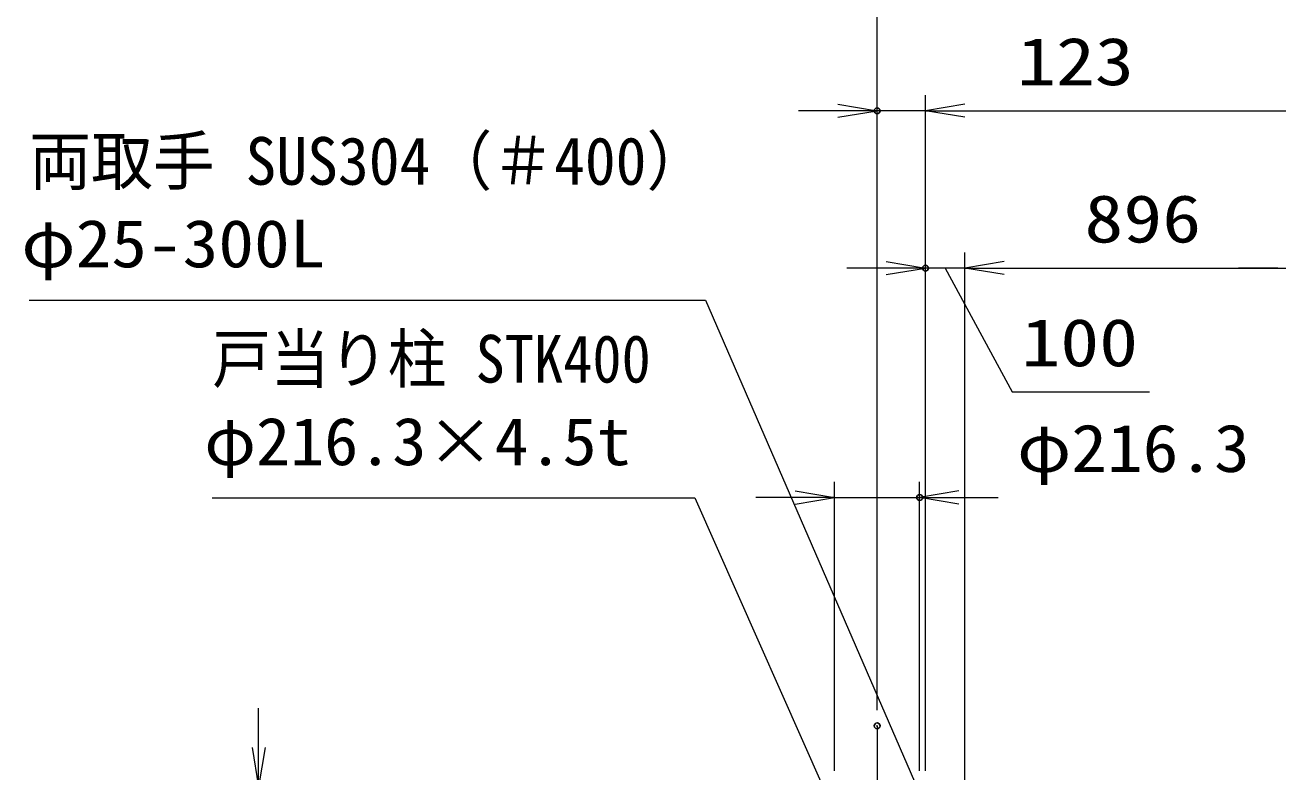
# Model space of a CAD drawing. Units: millimetres at full size. Extents: x -11880 to 11880, y -8400 to 8400.
# Drawn here: x -2431 to 754, y 884 to 2783 of the extents above; entities that cross this region are included whole.
import ezdxf
from ezdxf.enums import TextEntityAlignment as Align

# ---------------------------------------------------------------- set-up
doc = ezdxf.new("R2010")
doc.units = ezdxf.units.MM
doc.header["$LTSCALE"] = 30
doc.header["$PDMODE"] = 32
doc.header["$PDSIZE"] = 15
doc.linetypes.add('USER1', pattern=[18, 12, -1.5, 3, -1.5])
for name, color, linetype, lineweight in [('0-2_軸線', 200, 'USER1', 15), ('0-4_寸法線', 4, 'Continuous', 18), ('0-5_0', 7, 'Continuous', 18)]:
    doc.layers.add(name, color=color, linetype=linetype, lineweight=lineweight)
doc.layers.add('0-6_Defpoints', color=7, linetype='Continuous')
doc.styles.add('ＭＳ ゴシック', font='')
doc.styles.get('ＭＳ ゴシック').set_extended_font_data('MS Gothic')

# ---------------------------------------------------------------- blocks, each defined once
blk = doc.blocks.new('_Open')
at = {"layer": '0-5_0', "color": 4}
blk.add_line((-30, 5), (0, 0), dxfattribs=at)
blk.add_lwpolyline([(-30, -5), (0, 0), (-30, 0)], dxfattribs=at)
blk = doc.blocks.new('S303')
at = {"layer": '0-4_寸法線'}
for points in [[(2230846.5, 81145914.8), (2282422.5, 81145914.8), (2299462, 81106661.9), (2300656.6, 81103910)], [(2299003.3, 81106462.8), (2300656.6, 81103910), (2299920.6, 81106861)]]:
    blk.add_lwpolyline(points, dxfattribs=at)
at = {"layer": '0-4_寸法線', "color": 254, "style": 'ＭＳ ゴシック'}
for s, width, p in [('両取手 SUS304（＃400）', 0.95, (2230846.5, 81153615.3)), ('φ25-300L', 1.1, (2230241.7, 81147315.3))]:
    blk.add_text(s, height=3637, dxfattribs=dict(at, width=width)).set_placement(p, align=Align.BOTTOM_LEFT)
blk = doc.blocks.new('S305')
at = {"layer": '0-4_寸法線'}
for points in [[(2244797.8, 81130826.3), (2281599.4, 81130826.3), (2293014.3, 81105095.1), (2294230.8, 81102352.8)], [(2292557.2, 81104892.3), (2294230.8, 81102352.8), (2293471.3, 81105297.8)]]:
    blk.add_lwpolyline(points, dxfattribs=at)
at = {"layer": '0-4_寸法線', "color": 254, "style": 'ＭＳ ゴシック'}
for s, width, p in [('戸当り柱 STK400', 0.9, (2244797.8, 81138526.8)), ('φ216.3×4.5t', 1.05, (2244193, 81132226.8))]:
    blk.add_text(s, height=3637, dxfattribs=dict(at, width=width)).set_placement(p, align=Align.BOTTOM_LEFT)

msp = doc.modelspace()

# ---------------------------------------------------------------- linework, layer by layer
at = {"layer": '0-2_軸線'}
msp.add_line((-264.96, 1001.2), (-264.96, -772.95), dxfattribs=at)
at = {"layer": '0-4_寸法線'}
for p, q in [((-264.96, 1041.2), (-264.96, 2957.2)), ((-264.96, 1041.2), (-264.96, 2605.19)), ((-141.96, 886.63), (-141.96, 2605.19)), ((-141.96, 886.63), (-141.96, 2605.19)), ((-364.96, 2565.19), (-464.96, 2565.19)), ((-141.96, 2565.19), (-264.96, 2565.19)), ((-141.96, 2565.19), (4858.04, 2565.19)), ((-41.96, 2565.19), (58.04, 2565.19)), ((-141.96, 886.63), (-141.96, 2205.19)), ((-41.96, 786.63), (-41.96, 2205.19)), ((-41.96, 786.63), (-41.96, 2205.19)), ((-241.96, 2165.19), (-341.96, 2165.19)), ((-41.96, 2165.19), (-141.96, 2165.19)), ((-41.96, 2165.19), (854.04, 2165.19)), ((58.04, 2165.19), (158.04, 2165.19)), ((754.04, 2165.19), (654.04, 2165.19)), ((-373.11, 886.63), (-373.11, 1621.81)), ((-156.81, 886.63), (-156.81, 1621.81)), ((-473.11, 1581.81), (-573.11, 1581.81)), ((-373.11, 1581.81), (-156.81, 1581.81)), ((-56.81, 1581.81), (43.19, 1581.81)), ((-1837.35, 946.63), (-1837.35, 1046.63))]:
    msp.add_line(p, q, dxfattribs=at)
msp.add_lwpolyline([(-91.96, 2165.19), (78.53, 1850.47), (427.33, 1850.47)], dxfattribs=at)
at = {"layer": '0-6_Defpoints'}
for p in [(-264.96, 2565.19), (-141.96, 2165.19), (-156.81, 1581.81), (-264.96, 1001.2)]:
    msp.add_point(p, dxfattribs=at)

# ---------------------------------------------------------------- block references
at = {"layer": '0-4_寸法線'}
for name, p, xscale, yscale in [('_Open', (-264.96, 2565.19), 3.333333, 3.333333), ('S303', (-76781.76, -2702779.54), 0.03333333, 0.03333333), ('_Open', (-141.96, 2165.19), 3.333333, 3.333333), ('S305', (-76781.76, -2702779.54), 0.03333333, 0.03333333), ('_Open', (-373.11, 1581.81), 3.333333, 3.333333)]:
    msp.add_blockref(name, p, dxfattribs=dict(at, xscale=xscale, yscale=yscale))
at = {"layer": '0-4_寸法線', "xscale": 3.333333, "yscale": 3.333333}
for p, rotation in [((-141.96, 2565.19), 180), ((-141.96, 2565.19), 180), ((-41.96, 2165.19), 180), ((-41.96, 2165.19), 180), ((-156.81, 1581.81), 180), ((-1837.35, 846.63), 270)]:
    msp.add_blockref('_Open', p, dxfattribs=dict(at, rotation=rotation))

# ---------------------------------------------------------------- texts
at = {"layer": '0-4_寸法線', "color": 254, "style": 'ＭＳ ゴシック'}
for s, width, p in [('123', 1.2, (90.95, 2593.87)), ('896', 1.2, (262.04, 2193.87)), ('100', 1.2, (101.73, 1879.16)), ('φ216.3', 1.1, (90.9, 1610.49))]:
    msp.add_text(s, height=121.2, dxfattribs=dict(at, width=width)).set_placement(p, align=Align.BOTTOM_LEFT)

doc.saveas('drawing.dxf')
